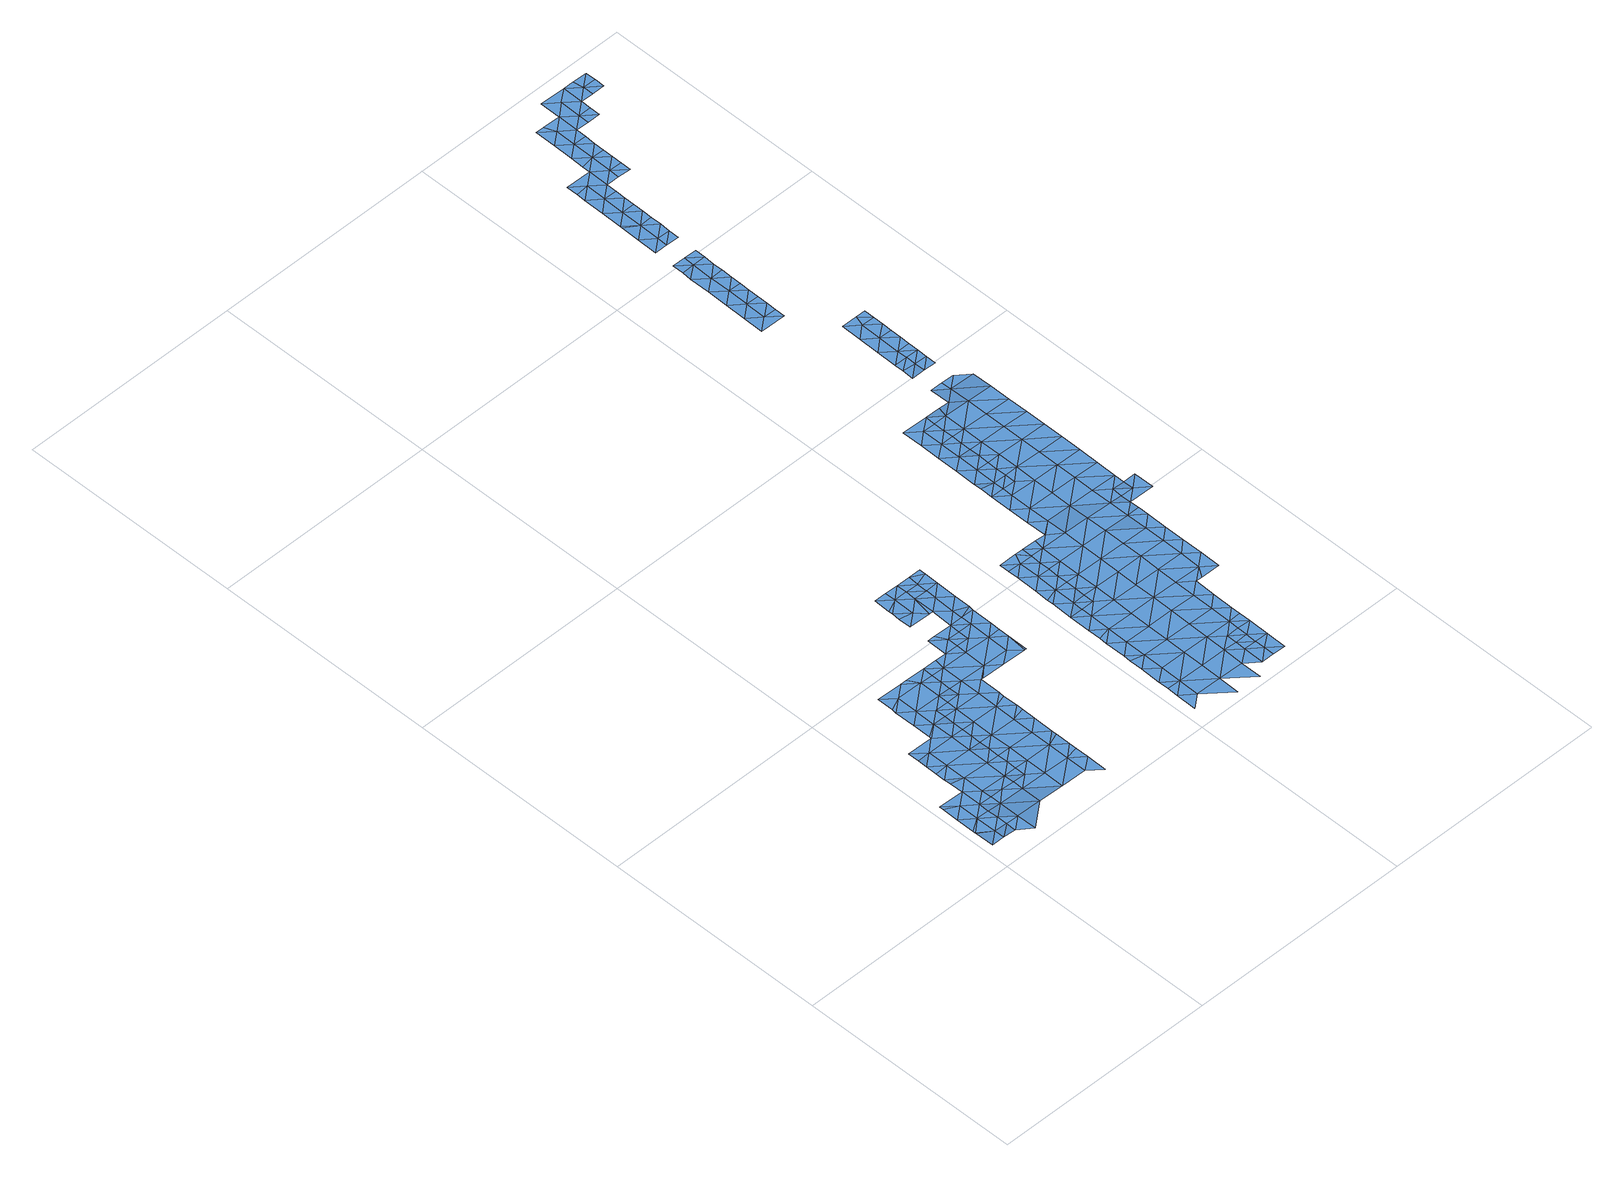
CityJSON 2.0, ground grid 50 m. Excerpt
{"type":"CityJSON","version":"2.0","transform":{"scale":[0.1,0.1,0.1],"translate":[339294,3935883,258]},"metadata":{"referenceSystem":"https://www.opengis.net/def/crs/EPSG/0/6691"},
"CityObjects":{
"waterbody1":{"type":"WaterBody","attributes":{"name":"5","class":"1140","function":"1","WaterBodyRiverFloodingRiskAttribute.description":"3","WaterBodyRiverFloodingRiskAttribute.rankOrg":"2","WaterBodyRiverFloodingRiskAttribute.adminType":"2","WaterBodyRiverFloodingRiskAttribute.scale":"L2"},"geometry":[{"type":"MultiSurface","lod":"1","boundaries":[[[0,1,2]],[[2,3,0]],[[3,4,0]],[[5,6,7]],[[7,1,5]],[[1,0,5]],[[8,0,4]],[[9,6,5]],[[8,5,0]],[[5,10,9]],[[11,10,5]],[[5,8,11]],[[12,10,11]],[[8,13,11]],[[11,14,12]],[[15,14,11]],[[13,15,11]],[[15,16,14]],[[17,14,16]],[[18,17,16]],[[16,19,18]],[[19,20,21]],[[13,22,15]],[[21,18,19]],[[19,23,20]],[[15,24,16]],[[25,20,23]],[[26,25,23]],[[24,19,16]],[[13,27,22]],[[23,28,26]],[[28,29,30]],[[30,26,28]],[[15,22,24]],[[19,31,23]],[[32,22,27]],[[33,32,27]],[[34,35,36]],[[35,29,28]],[[34,29,35]],[[37,28,23]],[[19,24,31]],[[38,36,35]],[[39,22,32]],[[40,37,23]],[[37,35,28]],[[24,22,41]],[[22,39,41]],[[23,31,40]],[[42,38,35]],[[24,43,31]],[[44,43,24]],[[24,41,44]],[[45,42,35]],[[46,40,31]],[[45,35,37]],[[31,43,46]],[[40,47,37]],[[48,40,46]],[[45,49,42]],[[40,48,47]],[[50,49,51]],[[47,52,37]],[[50,42,49]],[[37,53,45]],[[52,53,37]],[[49,54,51]],[[54,55,56]],[[56,51,54]],[[53,57,45]],[[45,57,49]],[[58,55,54]],[[57,59,49]],[[49,59,54]],[[59,57,60]],[[58,54,61]],[[61,54,62]],[[54,59,62]],[[59,60,63]],[[64,61,62]],[[65,59,63]],[[64,62,66]],[[62,59,67]],[[68,65,63]],[[62,67,66]],[[59,65,67]],[[69,70,66]],[[69,71,70]],[[65,72,67]],[[66,67,69]],[[65,68,72]],[[73,71,69]],[[68,74,72]],[[67,75,69]],[[76,67,72]],[[67,76,75]],[[69,77,73]],[[75,77,69]]]}]},
"waterbody2":{"type":"WaterBody","attributes":{"name":"5","class":"1140","function":"1","WaterBodyRiverFloodingRiskAttribute.description":"3","WaterBodyRiverFloodingRiskAttribute.rankOrg":"1","WaterBodyRiverFloodingRiskAttribute.adminType":"2","WaterBodyRiverFloodingRiskAttribute.scale":"L2"},"geometry":[{"type":"MultiSurface","lod":"1","boundaries":[[[14,17,78]],[[79,80,81]],[[82,1,7]],[[83,84,85]],[[86,83,87]],[[88,89,90]],[[36,84,83]],[[79,78,18]],[[91,92,93]],[[93,94,91]],[[9,10,94]],[[95,96,97]],[[9,94,6]],[[98,2,99]],[[20,25,80]],[[20,80,79]],[[21,20,79]],[[18,21,79]],[[17,18,78]],[[2,1,99]],[[1,82,99]],[[36,38,84]],[[34,89,29]],[[26,30,100]],[[88,101,100]],[[101,102,81]],[[103,81,102]],[[38,42,84]],[[50,84,42]],[[92,91,104]],[[84,51,85]],[[12,14,78]],[[104,81,103]],[[95,93,96]],[[98,3,2]],[[93,95,6]],[[12,78,10]],[[101,80,100]],[[10,78,94]],[[94,78,91]],[[91,78,79]],[[91,79,81]],[[91,81,104]],[[101,105,102]],[[105,101,106]],[[106,101,88]],[[100,89,88]],[[29,89,100]],[[30,29,100]],[[34,36,89]],[[100,80,26]],[[89,36,83]],[[89,83,86]],[[25,26,80]],[[107,108,109]],[[107,109,110]],[[95,97,111]],[[6,94,93]],[[7,6,82]],[[112,82,113]],[[89,86,90]],[[107,110,87]],[[83,107,87]],[[107,83,85]],[[85,108,107]],[[114,108,85]],[[114,85,55]],[[56,55,85]],[[115,98,99]],[[81,80,101]],[[111,113,82]],[[50,51,84]],[[95,111,82]],[[6,95,82]],[[116,115,99]],[[116,99,112]],[[99,82,112]],[[51,56,85]]]}]},
"waterbody3":{"type":"WaterBody","attributes":{"name":"5","class":"1140","function":"1","WaterBodyRiverFloodingRiskAttribute.description":"3","WaterBodyRiverFloodingRiskAttribute.rankOrg":"1","WaterBodyRiverFloodingRiskAttribute.adminType":"2","WaterBodyRiverFloodingRiskAttribute.scale":"L2"},"geometry":[{"type":"MultiSurface","lod":"1","boundaries":[[[61,64,117]],[[64,66,117]],[[118,61,117]],[[117,119,118]],[[117,66,70]],[[119,117,71]],[[70,71,117]]]}]},
"waterbody4":{"type":"WaterBody","attributes":{"name":"5","class":"1140","function":"1","WaterBodyRiverFloodingRiskAttribute.description":"3","WaterBodyRiverFloodingRiskAttribute.rankOrg":"1","WaterBodyRiverFloodingRiskAttribute.adminType":"2","WaterBodyRiverFloodingRiskAttribute.scale":"L2"},"geometry":[{"type":"MultiSurface","lod":"1","boundaries":[[[120,121,122]],[[123,122,121]],[[124,122,123]],[[122,125,126]],[[122,127,125]],[[127,128,125]],[[126,129,130]],[[120,122,126]],[[128,131,125]],[[123,132,124]],[[132,123,133]],[[134,133,135]],[[135,133,123]],[[135,123,121]],[[130,120,126]],[[136,125,137]],[[131,137,125]],[[126,125,138]],[[138,129,126]],[[125,136,138]],[[73,134,135]],[[134,73,77]],[[121,71,135]],[[135,71,73]]]}]},
"waterbody5":{"type":"WaterBody","attributes":{"name":"5","class":"1140","function":"1","WaterBodyRiverFloodingRiskAttribute.description":"3","WaterBodyRiverFloodingRiskAttribute.rankOrg":"2","WaterBodyRiverFloodingRiskAttribute.adminType":"2","WaterBodyRiverFloodingRiskAttribute.scale":"L2"},"geometry":[{"type":"MultiSurface","lod":"1","boundaries":[[[139,140,141]],[[140,142,143]],[[139,142,140]],[[143,142,144]],[[142,145,144]],[[144,145,146]],[[146,147,148]],[[149,150,139]],[[146,145,147]],[[142,139,150]],[[151,148,147]],[[152,153,151]],[[147,152,151]],[[154,155,153]],[[142,150,156]],[[145,142,157]],[[155,154,158]],[[154,153,152]],[[147,145,157]],[[142,156,157]],[[159,160,158]],[[154,159,158]],[[152,147,161]],[[162,163,150]],[[150,164,156]],[[147,157,161]],[[165,160,159]],[[163,164,150]],[[154,152,166]],[[154,167,159]],[[156,168,157]],[[152,161,166]],[[169,165,159]],[[164,168,156]],[[157,168,161]],[[167,154,166]],[[170,169,159]],[[170,159,167]],[[168,171,161]],[[163,172,164]],[[163,173,172]],[[170,174,169]],[[166,161,175]],[[172,176,164]],[[174,177,178]],[[178,169,174]],[[176,179,164]],[[168,164,179]],[[173,180,172]],[[161,171,175]],[[167,166,181]],[[182,183,184]],[[182,177,174]],[[184,177,182]],[[173,185,180]],[[170,167,181]],[[168,186,171]],[[166,175,181]],[[187,172,180]],[[182,188,183]],[[185,189,180]],[[190,183,188]],[[191,175,171]],[[168,179,186]],[[192,190,188]],[[193,194,170]],[[180,195,187]],[[170,181,193]],[[189,195,180]],[[174,170,194]],[[174,196,182]],[[197,192,188]],[[198,192,197]],[[179,199,186]],[[200,198,197]],[[194,196,174]],[[191,171,186]],[[199,201,186]],[[181,175,202]],[[200,197,203]],[[202,175,191]],[[188,182,204]],[[186,205,191]],[[206,186,201]],[[204,182,196]],[[197,188,204]],[[207,181,202]],[[186,206,205]],[[203,197,208]],[[193,181,209]],[[205,210,191]],[[204,211,197]],[[191,210,202]],[[209,181,207]],[[194,193,212]],[[208,197,211]],[[210,213,202]],[[202,213,207]],[[212,193,209]],[[196,194,212]],[[214,204,196]],[[215,216,217]],[[215,208,216]],[[216,208,211]],[[213,218,207]],[[219,196,212]],[[209,207,218]],[[220,217,221]],[[214,196,219]],[[217,216,221]],[[218,213,222]],[[218,223,209]],[[211,204,224]],[[220,225,226]],[[211,227,216]],[[212,209,223]],[[220,221,225]],[[224,227,211]],[[204,214,224]],[[222,228,218]],[[229,226,225]],[[219,212,230]],[[221,216,227]],[[230,212,223]],[[219,231,214]],[[230,231,219]],[[228,232,218]],[[221,233,225]],[[234,229,225]],[[218,232,223]],[[235,224,214]],[[233,234,225]],[[221,227,236]],[[223,237,230]],[[237,223,232]],[[233,221,236]],[[224,238,227]],[[214,231,235]],[[235,238,224]],[[239,231,230]],[[239,230,237]],[[240,236,227]],[[233,241,234]],[[241,242,243]],[[243,234,241]],[[235,231,244]],[[231,239,244]],[[227,238,245]],[[246,247,248]],[[247,242,241]],[[246,242,247]],[[235,249,238]],[[250,235,244]],[[240,227,245]],[[240,251,236]],[[235,250,249]],[[233,236,251]],[[249,252,238]],[[253,245,238]],[[254,255,256]],[[254,248,255]],[[252,253,238]],[[248,247,255]],[[241,233,251]],[[251,257,241]],[[258,259,260]],[[258,256,259]],[[256,255,259]],[[261,262,260]],[[247,263,255]],[[264,245,253]],[[247,241,263]],[[261,265,262]],[[240,245,264]],[[266,251,240]],[[260,259,261]],[[267,264,253]],[[241,257,263]],[[255,268,259]],[[263,268,255]],[[269,257,251]],[[265,261,270]],[[240,264,266]],[[259,271,261]],[[272,263,257]],[[270,261,273]],[[251,266,269]],[[259,268,274]],[[275,268,263]],[[272,257,269]],[[259,274,271]],[[273,261,271]],[[276,274,268]],[[277,278,273]],[[263,272,275]],[[275,276,268]],[[277,273,271]],[[279,271,274]],[[280,278,277]],[[281,277,271]],[[279,274,276]],[[279,281,271]],[[282,280,277]],[[281,283,277]],[[282,277,283]]]}]},
"waterbody6":{"type":"WaterBody","attributes":{"name":"5","class":"1140","function":"1","WaterBodyRiverFloodingRiskAttribute.description":"3","WaterBodyRiverFloodingRiskAttribute.rankOrg":"2","WaterBodyRiverFloodingRiskAttribute.adminType":"2","WaterBodyRiverFloodingRiskAttribute.scale":"L2"},"geometry":[{"type":"MultiSurface","lod":"1","boundaries":[[[124,132,284]],[[128,284,285]],[[127,284,128]],[[124,284,127]],[[124,127,122]],[[286,284,132]],[[284,286,285]],[[285,286,287]]]}]},
"waterbody7":{"type":"WaterBody","attributes":{"name":"5","class":"1140","function":"1","WaterBodyRiverFloodingRiskAttribute.description":"3","WaterBodyRiverFloodingRiskAttribute.rankOrg":"3","WaterBodyRiverFloodingRiskAttribute.adminType":"2","WaterBodyRiverFloodingRiskAttribute.scale":"L2"},"geometry":[{"type":"MultiSurface","lod":"1","boundaries":[[[190,192,288]],[[183,190,288]],[[289,288,290]],[[290,288,291]],[[291,288,192]],[[292,290,291]],[[291,293,294]],[[292,291,294]],[[293,198,200]],[[198,293,291]],[[165,169,295]],[[165,295,160]],[[296,297,295]],[[298,297,296]],[[198,291,192]],[[183,288,296]],[[183,296,184]],[[184,296,177]],[[297,160,295]],[[288,289,296]],[[177,295,178]],[[178,295,169]],[[177,296,295]],[[289,298,296]]]}]},
"waterbody8":{"type":"WaterBody","attributes":{"name":"5","class":"1140","function":"1","WaterBodyRiverFloodingRiskAttribute.description":"3","WaterBodyRiverFloodingRiskAttribute.rankOrg":"1","WaterBodyRiverFloodingRiskAttribute.adminType":"2","WaterBodyRiverFloodingRiskAttribute.scale":"L2"},"geometry":[{"type":"MultiSurface","lod":"1","boundaries":[[[187,195,299]],[[176,187,299]],[[199,179,299]],[[299,201,199]],[[195,201,299]],[[172,187,176]],[[176,299,179]]]}]},
"waterbody9":{"type":"WaterBody","attributes":{"name":"5","class":"1140","function":"1","WaterBodyRiverFloodingRiskAttribute.description":"3","WaterBodyRiverFloodingRiskAttribute.rankOrg":"3","WaterBodyRiverFloodingRiskAttribute.adminType":"2","WaterBodyRiverFloodingRiskAttribute.scale":"L2"},"geometry":[{"type":"MultiSurface","lod":"1","boundaries":[[[300,248,254]],[[254,256,300]],[[300,256,301]],[[300,301,302]],[[302,301,303]],[[242,304,243]],[[303,305,306]],[[301,256,258]],[[305,303,301]],[[234,243,229]],[[307,300,302]],[[226,229,304]],[[226,304,308]],[[265,306,305]],[[301,260,305]],[[262,265,305]],[[258,260,301]],[[305,260,262]],[[229,243,304]],[[309,310,307]],[[308,304,309]],[[304,310,309]],[[242,310,304]],[[310,300,307]],[[310,248,300]],[[248,310,246]],[[246,310,242]]]}]},
"waterbody10":{"type":"WaterBody","attributes":{"name":"5","class":"1140","function":"1","WaterBodyRiverFloodingRiskAttribute.description":"3","WaterBodyRiverFloodingRiskAttribute.rankOrg":"1","WaterBodyRiverFloodingRiskAttribute.adminType":"2","WaterBodyRiverFloodingRiskAttribute.scale":"L2"},"geometry":[{"type":"MultiSurface","lod":"1","boundaries":[[[267,253,311]],[[311,253,252]],[[252,249,311]],[[312,311,249]],[[313,267,311]],[[312,313,311]]]}]},
"waterbody11":{"type":"WaterBody","attributes":{"name":"5","class":"1140","function":"1","WaterBodyRiverFloodingRiskAttribute.description":"3","WaterBodyRiverFloodingRiskAttribute.rankOrg":"2","WaterBodyRiverFloodingRiskAttribute.adminType":"2","WaterBodyRiverFloodingRiskAttribute.scale":"L2"},"geometry":[{"type":"MultiSurface","lod":"1","boundaries":[[[314,315,316]],[[314,317,315]],[[318,317,314]],[[317,319,315]],[[315,320,316]],[[321,320,315]],[[320,321,322]],[[319,321,315]]]}]},
"waterbody12":{"type":"WaterBody","attributes":{"name":"5","class":"1140","function":"1","WaterBodyRiverFloodingRiskAttribute.description":"3","WaterBodyRiverFloodingRiskAttribute.rankOrg":"1","WaterBodyRiverFloodingRiskAttribute.adminType":"2","WaterBodyRiverFloodingRiskAttribute.scale":"L2"},"geometry":[{"type":"MultiSurface","lod":"1","boundaries":[[[323,324,325]],[[324,323,326]],[[326,323,327]],[[328,329,330]],[[328,330,331]],[[332,324,333]],[[332,334,330]],[[332,335,324]],[[329,336,332]],[[336,335,332]],[[330,329,332]],[[332,333,334]],[[324,335,337]],[[338,323,325]],[[324,326,333]],[[330,334,339]],[[331,330,340]],[[330,339,340]],[[337,325,324]],[[341,331,340]],[[338,342,343]],[[338,343,323]],[[323,343,344]],[[340,345,346]],[[340,346,341]],[[344,327,323]],[[340,339,345]]]}]},
"waterbody13":{"type":"WaterBody","attributes":{"name":"5","class":"1140","function":"1","WaterBodyRiverFloodingRiskAttribute.description":"3","WaterBodyRiverFloodingRiskAttribute.rankOrg":"3","WaterBodyRiverFloodingRiskAttribute.adminType":"2","WaterBodyRiverFloodingRiskAttribute.scale":"L2"},"geometry":[{"type":"MultiSurface","lod":"1","boundaries":[[[347,348,349]],[[350,351,352]],[[353,348,347]],[[353,350,348]],[[354,355,322]],[[348,356,355]],[[321,319,354]],[[349,348,354]],[[349,354,357]],[[348,350,356]],[[352,356,350]],[[351,358,359]],[[358,351,350]],[[348,355,354]],[[319,357,354]],[[354,322,321]],[[350,353,358]]]}]},
"waterbody14":{"type":"WaterBody","attributes":{"name":"5","class":"1140","function":"1","WaterBodyRiverFloodingRiskAttribute.description":"3","WaterBodyRiverFloodingRiskAttribute.rankOrg":"1","WaterBodyRiverFloodingRiskAttribute.adminType":"2","WaterBodyRiverFloodingRiskAttribute.scale":"L2"},"geometry":[{"type":"MultiSurface","lod":"1","boundaries":[[[360,361,362]],[[360,363,361]],[[364,363,360]],[[365,363,364]],[[365,366,363]],[[366,367,368]],[[367,369,368]],[[369,370,368]],[[370,371,368]],[[371,372,373]],[[372,374,373]],[[371,373,375]],[[376,377,378]],[[378,377,379]],[[380,381,382]],[[381,380,383]],[[384,385,386]],[[385,384,387]],[[384,388,387]],[[388,381,387]],[[388,389,381]],[[389,390,381]],[[381,390,391]],[[390,392,391]],[[392,393,391]],[[393,394,391]],[[394,395,391]],[[395,382,391]],[[396,385,387]],[[387,383,396]],[[381,383,387]],[[391,382,381]],[[379,395,394]],[[397,364,360]],[[397,360,398]],[[361,363,399]],[[394,378,379]],[[393,400,394]],[[400,401,394]],[[394,401,378]],[[360,402,403]],[[360,362,402]],[[404,373,374]],[[404,405,373]],[[406,373,405]],[[375,373,406]],[[371,375,407]],[[408,407,375]],[[408,409,407]],[[410,411,409]],[[410,412,411]],[[413,414,403]],[[412,399,411]],[[363,411,399]],[[366,409,411]],[[368,407,409]],[[371,407,368]],[[368,409,366]],[[363,366,411]],[[414,398,403]],[[403,398,360]],[[378,402,376]],[[401,415,403]],[[415,413,403]],[[401,402,378]],[[402,401,403]]]}]}
},
"vertices":[
[88,61,32],[60,84,32],[60,61,32],[59,38,33],[87,15,34],[89,107,30],[61,131,30],[60,108,31],[144,60,31],[89,130,30],[117,130,29],[145,106,29],[146,129,29],[201,59,29],[174,129,28],[202,105,29],[203,151,28],[174,152,28],[175,175,28],[204,197,27],[176,221,27],[175,198,27],[259,104,28],[204,244,26],[259,150,28],[176,244,26],[177,267,26],[258,58,29],[205,290,26],[177,314,26],[177,290,26],[260,196,27],[287,80,29],[286,34,29],[178,337,25],[206,336,25],[178,360,25],[262,289,26],[207,359,25],[287,109,28],[261,243,26],[287,127,28],[235,359,25],[288,173,27],[288,161,28],[263,335,25],[289,219,27],[290,265,26],[290,249,26],[264,381,24],[235,382,24],[236,405,24],[290,298,25],[291,311,25],[264,428,24],[237,451,24],[236,428,24],[292,358,24],[268,451,24],[320,380,23],[296,358,24],[293,450,23],[321,427,23],[348,357,23],[322,450,23],[377,379,23],[350,449,23],[378,425,23],[402,356,23],[379,472,23],[350,472,23],[351,495,23],[406,402,23],[379,495,23],[405,356,23],[407,448,23],[406,425,23],[407,494,23],
[146,152,28],[147,198,27],[148,245,27],[91,246,27],[32,108,31],[150,383,25],[207,382,25],[208,429,24],[122,361,25],[122,407,25],[121,315,26],[149,337,26],[121,319,26],[90,200,28],[62,207,28],[62,177,29],[90,153,29],[33,154,30],[5,178,30],[5,169,30],[31,39,34],[31,62,33],[149,291,26],[92,292,26],[63,269,27],[63,244,27],[62,223,27],[64,290,26],[64,316,26],[151,430,25],[180,452,24],[123,453,25],[123,418,25],[4,132,31],[3,85,32],[3,90,32],[194,452,24],[2,39,34],[3,82,32],
[322,473,23],[294,496,23],[310,496,23],
[344,542,24],[352,542,24],[352,588,24],[380,564,24],[381,587,24],[324,611,24],[324,565,24],[353,611,24],[353,634,24],[295,571,24],[295,543,24],[324,635,24],[409,587,24],[408,541,24],[408,504,24],[379,518,24],[296,599,24],[297,635,24],[296,589,24],
[541,53,26],[513,76,26],[512,30,26],[542,99,26],[514,100,26],[514,123,26],[543,145,26],[515,169,26],[544,191,26],[515,199,26],[597,5,26],[598,52,26],[516,215,26],[544,238,26],[516,261,26],[545,284,26],[517,277,26],[599,98,26],[599,144,26],[517,307,26],[546,330,26],[518,354,25],[600,190,26],[654,4,26],[654,51,26],[655,97,26],[546,353,26],[601,237,26],[602,283,26],[656,143,26],[575,353,26],[603,329,26],[657,189,26],[683,73,26],[682,27,26],[604,375,26],[658,236,26],[684,96,26],[576,399,25],[575,376,26],[684,119,26],[711,50,26],[659,282,26],[604,421,26],[576,445,25],[576,422,25],[711,27,26],[713,142,26],[711,73,26],[605,468,25],[739,26,26],[577,468,25],[714,188,26],[577,491,25],[659,328,26],[660,374,26],[740,72,26],[661,420,25],[606,514,24],[578,514,25],[712,119,26],[578,537,25],[741,118,26],[714,235,26],[610,537,24],[662,467,25],[741,165,26],[741,143,26],[715,281,26],[635,536,23],[716,327,26],[742,211,26],[663,513,24],[717,373,26],[743,257,26],[719,466,24],[635,538,23],[664,559,22],[636,583,21],[772,280,26],[718,419,25],[636,629,20],[664,605,21],[757,257,26],[773,326,26],[719,512,23],[665,652,20],[637,675,19],[720,558,21],[800,256,26],[666,675,19],[774,372,26],[774,418,25],[801,302,26],[722,650,19],[694,674,19],[775,465,23],[721,604,20],[801,349,26],[776,511,22],[802,395,25],[778,603,20],[723,697,19],[695,720,18],[694,697,19],[803,441,24],[777,557,21],[695,743,18],[724,743,18],[696,767,18],[804,487,22],[804,465,23],[779,649,19],[804,510,21],[805,533,21],[696,790,17],[724,789,17],[696,813,17],[779,696,18],[697,836,17],[725,835,17],[697,859,16],[726,882,16],[698,882,16],[780,742,17],[833,556,20],[698,905,16],[834,602,19],[833,533,20],[781,788,17],[835,648,19],[732,905,15],[783,881,15],[836,695,18],[755,904,14],[782,834,16],[837,741,17],[838,787,16],[783,927,12],[756,950,11],[838,833,15],[784,950,11],[839,880,14],[812,949,11],[840,926,11],
[381,610,24],[383,633,24],[410,619,24],[410,633,24],
[549,469,25],[520,446,25],[521,492,25],[549,515,25],[521,516,25],[560,538,25],[521,538,25],[547,376,25],[548,422,25],[519,400,25],[519,414,25],
[712,96,26],
[668,790,18],[669,836,17],[640,814,17],[641,860,17],[666,698,19],[669,883,16],[641,906,16],[639,768,18],[638,703,19],[638,721,18],[667,744,18],
[833,510,21],[861,486,21],[861,532,20],
[785,996,10],[785,1019,9],[756,997,9],[813,1019,9],[813,996,9],[814,1042,9],[757,1022,9],[786,1042,9],[757,1043,9],
[680,1483,8],[679,1437,7],[708,1460,7],[651,1461,7],[652,1481,8],[706,1344,7],[706,1367,7],[678,1345,7],[706,1321,7],[679,1391,7],[651,1415,7],[650,1368,7],[707,1414,7],[707,1390,7],[708,1437,7],[708,1483,8],[649,1322,7],[677,1299,7],[705,1298,7],[709,1506,8],[681,1507,8],[652,1507,8],[648,1276,7],[705,1275,7],
[815,1111,8],[787,1112,8],[815,1088,8],[788,1158,8],[795,1181,8],[760,1181,8],[816,1134,8],[786,1065,8],[758,1089,8],[759,1135,8],[814,1065,8],[816,1157,8],[816,1180,8],
[743,1806,8],[715,1830,8],[714,1801,8],[743,1852,8],[771,1829,8],[772,1852,8],[772,1875,8],[801,1874,8],[801,1897,8],[829,1874,8],[829,1897,8],[830,1920,8],[858,1919,8],[858,1943,8],[886,1919,8],[831,1966,8],[657,1784,8],[657,1759,8],[685,1761,8],[656,1738,8],[655,1641,8],[683,1622,8],[655,1646,8],[654,1599,8],[710,1575,8],[681,1553,8],[710,1552,8],[682,1576,8],[711,1598,8],[711,1622,8],[711,1645,8],[683,1668,8],[712,1668,8],[712,1691,8],[684,1715,8],[656,1692,8],[653,1553,8],[771,1805,8],[771,1782,8],[716,1876,8],[713,1714,8],[713,1737,8],[714,1783,8],[742,1760,8],[887,1942,8],[887,1965,7],[855,1966,8],[802,1944,8],[774,1967,8],[773,1921,8],[735,1922,8],[744,1898,8],[716,1922,8],[770,1736,8],[770,1759,8],[741,1737,8]
]}
